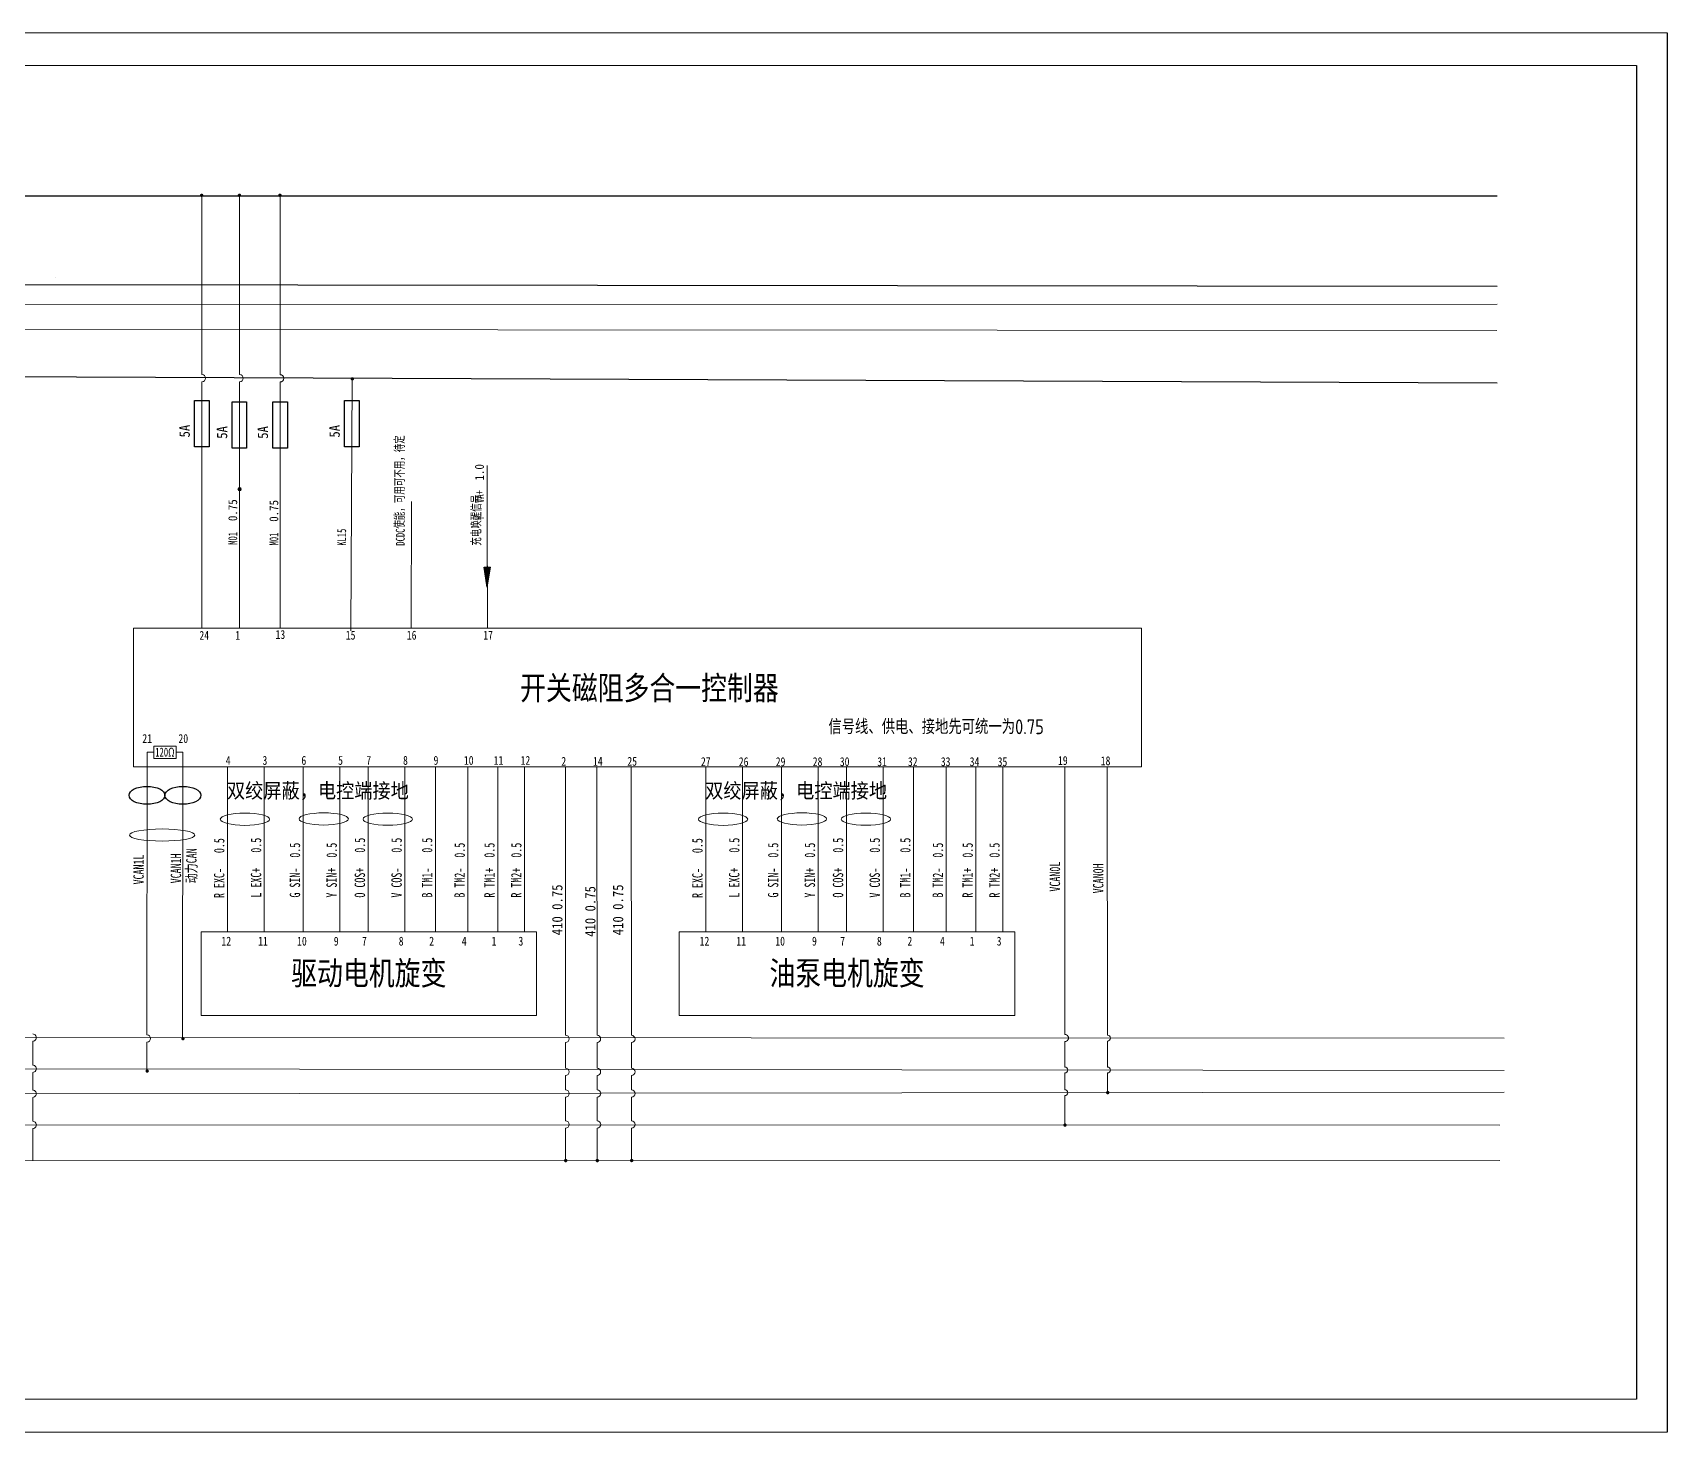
# Model space of a CAD drawing. Header units: millimetres. Extents: x 1 to 6482, y 2 to 1780.
# Drawn here: x 4013 to 4564, y 460 to 933 of the extents above; entities that cross this region are included whole.
import ezdxf

# ---------------------------------------------------------------- set-up
doc = ezdxf.new("R2010")
doc.units = ezdxf.units.MM
doc.layers.add('24V+', color=6, linetype='Continuous', lineweight=50)
doc.layers.add('图层 1', color=7, linetype='Continuous', lineweight=18)
for name, color, linetype in [('PDF_内框线', 7, 'Continuous'), ('PDF_外框线', 7, 'Continuous'), ('图框层', 7, 'Continuous')]:
    doc.layers.add(name, color=color, linetype=linetype)
doc.styles.get("Standard").update_dxf_attribs({"font": 'isocp.shx', "width": 0.707, "bigfont": 'hztxt.shx'})
doc.styles.add('标准', font='', dxfattribs={"width": 0.8})
doc.styles.get('标准').set_extended_font_data('SimSun')

# ---------------------------------------------------------------- blocks, each defined once
blk = doc.blocks.new('*X80')
for centre in [(-4.41, 0), (4.41, 0)]:
    blk.add_ellipse(centre, major_axis=(4.41, 0), ratio=0.5)
blk = doc.blocks.new('*X79')
blk.add_blockref('*X80', (0, 0))
blk = doc.blocks.new('794856123')
for p, q in [((-0.56, -4.55), (-1.68, 2.23)), ((-1.68, 2.23), (0.56, 2.23)), ((-0.56, -4.55), (0.56, 2.23))]:
    blk.add_line(p, q)

msp = doc.modelspace()

# ---------------------------------------------------------------- hatches: boundary and pattern name
at = {"linetype": 'ByBlock', "lineweight": 18}
h = msp.add_hatch(color=0, dxfattribs=at)
h.dxf.hatch_style = 1
h.paths.add_polyline_path([(4069.57, 878.49), (4069.57, 877.91), (4070.14, 877.91, 0.414214)])
h.paths.add_polyline_path([(4069.57, 878.49, 0.414214), (4068.99, 877.91), (4069.57, 877.91)])
h.paths.add_polyline_path([(4069.57, 877.91), (4068.99, 877.91, 0.414214), (4069.57, 877.34)])
h.paths.add_polyline_path([(4070.14, 877.91), (4069.57, 877.91), (4069.57, 877.34, 0.414214)])
h = msp.add_hatch(color=0, dxfattribs=at)
h.dxf.hatch_style = 1
h.paths.add_polyline_path([(4082.31, 878.49), (4082.31, 877.92), (4082.88, 877.92, 0.414214)])
h.paths.add_polyline_path([(4082.31, 878.49, 0.414214), (4081.74, 877.92), (4082.31, 877.92)])
h.paths.add_polyline_path([(4082.31, 877.92), (4081.74, 877.92, 0.414214), (4082.31, 877.35)])
h.paths.add_polyline_path([(4082.88, 877.92), (4082.31, 877.92), (4082.31, 877.35, 0.414214)])
h = msp.add_hatch(color=0, dxfattribs=at)
h.dxf.hatch_style = 1
h.paths.add_polyline_path([(4095.99, 878.49), (4095.99, 877.92), (4096.56, 877.92, 0.414214)])
h.paths.add_polyline_path([(4095.99, 878.49, 0.414214), (4095.42, 877.92), (4095.99, 877.92)])
h.paths.add_polyline_path([(4095.99, 877.92), (4095.42, 877.92, 0.414214), (4095.99, 877.35)])
h.paths.add_polyline_path([(4096.56, 877.92), (4095.99, 877.92), (4095.99, 877.35, 0.414214)])
h = msp.add_hatch(color=0, dxfattribs=at)
h.dxf.hatch_style = 1
h.paths.add_polyline_path([(4082.38, 779.29), (4082.38, 778.72), (4082.95, 778.72, 0.414214)])
h.paths.add_polyline_path([(4082.38, 779.29, 0.414214), (4081.81, 778.72), (4082.38, 778.72)])
h.paths.add_polyline_path([(4082.38, 778.72), (4081.81, 778.72, 0.414214), (4082.38, 778.15)])
h.paths.add_polyline_path([(4082.95, 778.72), (4082.38, 778.72), (4082.38, 778.15, 0.414214)])
at = {"layer": '24V+', "linetype": 'ByBlock', "lineweight": 18}
h = msp.add_hatch(color=0, dxfattribs=at)
h.dxf.hatch_style = 1
h.paths.add_polyline_path([(4120.42, 816.53), (4120.42, 815.96), (4120.99, 815.96, 0.414214)])
h.paths.add_polyline_path([(4120.42, 816.53, 0.414214), (4119.85, 815.96), (4120.42, 815.96)])
h.paths.add_polyline_path([(4120.42, 815.96), (4119.85, 815.96, 0.414214), (4120.42, 815.38)])
h.paths.add_polyline_path([(4120.99, 815.96), (4120.42, 815.96), (4120.42, 815.38, 0.414214)])
h = msp.add_hatch(color=0, dxfattribs=at)
h.dxf.hatch_style = 1
h.paths.add_polyline_path([(4063.24, 593.82), (4063.24, 593.25), (4063.81, 593.25, 0.414214)])
h.paths.add_polyline_path([(4063.24, 593.82, 0.414214), (4062.67, 593.25), (4063.24, 593.25)])
h.paths.add_polyline_path([(4063.24, 593.25), (4062.67, 593.25, 0.414214), (4063.24, 592.67)])
h.paths.add_polyline_path([(4063.81, 593.25), (4063.24, 593.25), (4063.24, 592.67, 0.414214)])
h = msp.add_hatch(color=0, dxfattribs=at)
h.dxf.hatch_style = 1
h.paths.add_polyline_path([(4051.18, 582.85), (4051.18, 582.28), (4051.75, 582.28, 0.414214)])
h.paths.add_polyline_path([(4051.18, 582.85, 0.414214), (4050.61, 582.28), (4051.18, 582.28)])
h.paths.add_polyline_path([(4051.18, 582.28), (4050.61, 582.28, 0.414214), (4051.18, 581.71)])
h.paths.add_polyline_path([(4051.75, 582.28), (4051.18, 582.28), (4051.18, 581.71, 0.414214)])
h = msp.add_hatch(color=0, dxfattribs=at)
h.dxf.hatch_style = 1
h.paths.add_polyline_path([(4375.36, 575.59), (4375.36, 575.02), (4375.93, 575.02, 0.414214)])
h.paths.add_polyline_path([(4375.36, 575.59, 0.414214), (4374.79, 575.02), (4375.36, 575.02)])
h.paths.add_polyline_path([(4375.36, 575.02), (4374.79, 575.02, 0.414214), (4375.36, 574.44)])
h.paths.add_polyline_path([(4375.93, 575.02), (4375.36, 575.02), (4375.36, 574.44, 0.414214)])
h = msp.add_hatch(color=0, dxfattribs=at)
h.dxf.hatch_style = 1
h.paths.add_polyline_path([(4360.95, 564.64), (4360.95, 564.07), (4361.52, 564.07, 0.414214)])
h.paths.add_polyline_path([(4360.95, 564.64, 0.414214), (4360.38, 564.07), (4360.95, 564.07)])
h.paths.add_polyline_path([(4360.95, 564.07), (4360.38, 564.07, 0.414214), (4360.95, 563.49)])
h.paths.add_polyline_path([(4361.52, 564.07), (4360.95, 564.07), (4360.95, 563.49, 0.414214)])
h = msp.add_hatch(color=0, dxfattribs=at)
h.dxf.hatch_style = 1
h.paths.add_polyline_path([(4192.43, 552.65), (4192.43, 552.07), (4193, 552.07, 0.414214)])
h.paths.add_polyline_path([(4192.43, 552.65, 0.414214), (4191.86, 552.07), (4192.43, 552.07)])
h.paths.add_polyline_path([(4192.43, 552.07), (4191.86, 552.07, 0.414214), (4192.43, 551.5)])
h.paths.add_polyline_path([(4193, 552.07), (4192.43, 552.07), (4192.43, 551.5, 0.414214)])
h = msp.add_hatch(color=0, dxfattribs=at)
h.dxf.hatch_style = 1
h.paths.add_polyline_path([(4203.1, 552.65), (4203.1, 552.08), (4203.67, 552.08, 0.414214)])
h.paths.add_polyline_path([(4203.1, 552.65, 0.414214), (4202.52, 552.08), (4203.1, 552.08)])
h.paths.add_polyline_path([(4203.1, 552.08), (4202.52, 552.08, 0.414214), (4203.1, 551.5)])
h.paths.add_polyline_path([(4203.67, 552.08), (4203.1, 552.08), (4203.1, 551.5, 0.414214)])
h = msp.add_hatch(color=0, dxfattribs=at)
h.dxf.hatch_style = 1
h.paths.add_polyline_path([(4214.7, 552.65), (4214.7, 552.08), (4215.27, 552.08, 0.414214)])
h.paths.add_polyline_path([(4214.7, 552.65, 0.414214), (4214.13, 552.08), (4214.7, 552.08)])
h.paths.add_polyline_path([(4214.7, 552.08), (4214.13, 552.08, 0.414214), (4214.7, 551.51)])
h.paths.add_polyline_path([(4215.27, 552.08), (4214.7, 552.08), (4214.7, 551.51, 0.414214)])
at = {"layer": '图框层', "true_color": 0x93278f}
h = msp.add_hatch(color=217, dxfattribs=at)
h.dxf.hatch_style = 1
h.paths.add_polyline_path([(4167.1, 752.43), (4165.98, 752.43), (4165.98, 745.64)])
h.paths.add_polyline_path([(4165.98, 752.43), (4164.86, 752.43), (4165.98, 745.64)])
h = msp.add_hatch(dxfattribs=at)
h.set_pattern_fill('ANGLE', color=217)
h.set_pattern_definition([(0, (923.8766, -825.472), (0, 6.985), [5.08, -1.905]), (90, (923.8766, -825.472), (-6.985, 4e-16), [5.08, -1.905])])
h.paths.add_polyline_path([(4167.1, 752.43), (4165.98, 752.43), (4165.98, 745.64)])

# ---------------------------------------------------------------- linework, layer by layer
at = {"color": 0, "linetype": 'ByBlock', "lineweight": 18}
for p, q in [((4082.37, 877.65), (4082.37, 817.41)), ((4082.37, 814.96), (4082.37, 731.8))]:
    msp.add_line(p, q, dxfattribs=at)
msp.add_circle((4082.38, 778.72), 0.572, dxfattribs=at)
at = {"color": 1, "linetype": 'ByBlock', "lineweight": 18}
for centre, major_axis, ratio in [((4084.17, 667.29), (-8.33, 0), 0.246215), ((4110.75, 667.4), (-8.33, 0), 0.246215), ((4132.36, 667.31), (-8.33, 0), 0.246215), ((4245.57, 667.29), (-8.33, 0), 0.246215), ((4272.15, 667.4), (-8.33, 0), 0.246215), ((4293.76, 667.31), (-8.33, 0), 0.246215), ((4056.23, 661.96), (-11.07, 0), 0.185185)]:
    msp.add_ellipse(centre, major_axis=major_axis, ratio=ratio, dxfattribs=at)
at = {"layer": '24V+', "color": 0, "linetype": 'ByBlock', "lineweight": 18}
for p, q in [((4096.05, 877.89), (4096.05, 817.36)), ((4096.05, 814.9), (4096.05, 731.8)), ((4165.98, 786.7), (4165.98, 745.64)), ((4046.59, 731.8), (4155.56, 731.8)), ((4046.59, 685.04), (4046.59, 731.8)), ((4155.56, 731.8), (4171.8, 731.8)), ((4171.8, 731.8), (4386.75, 731.8)), ((4386.75, 731.8), (4386.75, 685.04)), ((4155.56, 685.04), (4046.59, 685.04)), ((4171.8, 685.04), (4155.56, 685.04)), ((4386.75, 685.04), (4171.8, 685.04)), ((1587.54, 551.42), (4507.71, 552.06))]:
    msp.add_line(p, q, dxfattribs=at)
at = {"layer": '24V+', "color": 3, "linetype": 'ByBlock', "lineweight": 18}
for p, q in [((4051.12, 689.89), (4051.1, 594.48)), ((4053.43, 689.89), (4051.12, 689.89)), ((4051.1, 592.03), (4051.1, 582.28))]:
    msp.add_line(p, q, dxfattribs=at)
at = {"layer": '24V+', "color": 2, "linetype": 'ByBlock', "lineweight": 18}
for p, q in [((4060.93, 689.89), (4063.22, 689.89)), ((4063.22, 689.89), (4063.15, 593.25))]:
    msp.add_line(p, q, dxfattribs=at)
at = {"layer": '24V+', "color": 0, "linetype": 'ByBlock', "lineweight": 5}
for p, q in [((4078.32, 685.04), (4078.32, 629.34)), ((4090.71, 685.04), (4090.71, 629.34)), ((4103.85, 685.04), (4103.85, 629.34)), ((4116.24, 685.04), (4116.24, 629.34)), ((4125.76, 685.04), (4125.76, 629.34)), ((4138.15, 685.04), (4138.15, 629.34)), ((4148.45, 685.04), (4148.45, 629.34)), ((4159.43, 685.04), (4159.43, 629.34)), ((4169.49, 685.04), (4169.49, 629.34)), ((4178.56, 685.04), (4178.56, 629.34)), ((4192.34, 685.04), (4192.34, 594.38)), ((4202.98, 685.04), (4203, 594.37)), ((4214.58, 685.04), (4214.6, 594.36)), ((4239.72, 685.04), (4239.72, 629.34)), ((4252.11, 685.04), (4252.11, 629.34)), ((4265.25, 685.04), (4265.25, 629.34)), ((4277.64, 685.04), (4277.64, 629.34)), ((4287.16, 685.04), (4287.16, 629.34)), ((4299.55, 685.04), (4299.55, 629.34)), ((4309.85, 685.04), (4309.85, 629.34)), ((4320.83, 685.04), (4320.83, 629.34)), ((4330.89, 685.04), (4330.89, 629.34)), ((4339.96, 685.04), (4339.96, 629.34)), ((4192.34, 591.93), (4192.35, 583.27)), ((4203, 591.92), (4203, 583.25)), ((4214.6, 591.91), (4214.61, 583.23)), ((4192.35, 580.82), (4192.35, 575.93)), ((4203, 580.8), (4203.01, 575.93)), ((4214.61, 580.78), (4214.61, 575.95)), ((4192.35, 573.47), (4192.35, 565.48)), ((4203.01, 573.48), (4203.01, 565.48)), ((4214.61, 573.49), (4214.61, 565.48)), ((4192.35, 563.03), (4192.35, 552.07)), ((4203.01, 563.03), (4203.01, 552.08)), ((4214.61, 563.03), (4214.61, 552.08))]:
    msp.add_line(p, q, dxfattribs=at)
at = {"layer": '24V+', "color": 2, "linetype": 'ByBlock', "lineweight": 18}
msp.add_lwpolyline([(4053.43, 691.93), (4060.93, 691.93), (4060.93, 687.84), (4053.43, 687.84)], close=True, dxfattribs=at)
at = {"layer": '24V+', "color": 0, "linetype": 'ByBlock', "lineweight": 18}
for points in [[(4069.36, 629.34), (4182.58, 629.34), (4182.58, 601.1), (4069.36, 601.1)], [(4230.76, 629.34), (4343.98, 629.34), (4343.98, 601.1), (4230.76, 601.1)]]:
    msp.add_lwpolyline(points, close=True, dxfattribs=at)
for centre, start, end in [((4069.65, 816.19), 270.0151, 90.0151), ((4082.37, 816.19), 270, 90), ((4096.05, 816.13), 270, 90), ((4012.53, 593.6), 270.0047, 90.0126), ((4192.34, 593.15), 270.0047, 90.0047), ((4203, 593.15), 270.0145, 90.0145), ((4214.6, 593.14), 270.0145, 90.0145), ((4012.54, 583.06), 270.0047, 90.0126), ((4192.35, 582.04), 270.0047, 90.0047), ((4203, 582.03), 270.0145, 90.0145), ((4214.61, 582.01), 270.0145, 90.0145), ((4012.54, 574.65), 270.0047, 90.0126), ((4192.35, 574.7), 270.0047, 90.0047), ((4203.01, 574.71), 270.0145, 90.0145), ((4214.61, 574.72), 270.0145, 90.0145), ((4012.54, 564.12), 270.0047, 90.0126), ((4192.35, 564.25), 270.0047, 90.0047), ((4203.01, 564.25), 270.0145, 90.0145), ((4214.61, 564.25), 270.0145, 90.0145)]:
    msp.add_arc(centre, 1.23, start, end, dxfattribs=at)
at = {"layer": '24V+', "color": 3, "linetype": 'ByBlock', "lineweight": 18}
msp.add_arc((4051.1, 593.26), 1.23, 269.9883, 89.9883, dxfattribs=at)
at = {"layer": 'PDF_内框线', "color": 0, "linetype": 'ByBlock', "lineweight": 18}
msp.add_line((2240.58, 921.56), (4553.84, 921.72), dxfattribs=at)
at = {"layer": 'PDF_内框线', "linetype": 'ByBlock', "lineweight": 18}
msp.add_line((4553.87, 471.59), (2240.58, 471.59), dxfattribs=at)
at = {"layer": 'PDF_外框线', "linetype": 'ByBlock', "lineweight": 18}
for p, q in [((2825.21, 932.8), (4564.24, 932.8)), ((4564.24, 460.35), (1456.33, 460.35))]:
    msp.add_line(p, q, dxfattribs=at)
at = {"layer": '图层 1', "color": 2, "linetype": 'ByBlock', "lineweight": 18}
for p, q in [((4506.78, 841.13), (1587.37, 840.95)), ((4506.71, 832.22), (1587.53, 834.59))]:
    msp.add_line(p, q, dxfattribs=at)
at = {"layer": '图框层'}
for p, q in [((4564.24, 932.8), (4564.24, 460.35)), ((4553.84, 921.72), (4553.87, 471.59))]:
    msp.add_line(p, q, dxfattribs=at)
at = {"layer": '图框层', "color": 1}
msp.add_line((3188.27, 877.65), (4506.78, 877.74), dxfattribs=at)
at = {"layer": '图框层', "lineweight": 5}
for p, q in [((4069.65, 817.41), (4069.63, 877.89)), ((4020.4, 850.04), (4020.4, 850.04)), ((4069.67, 731.8), (4069.65, 814.96)), ((4119.95, 730.94), (4120.33, 815.96)), ((4140.3, 731.8), (4140.44, 774.54)), ((4165.99, 731.8), (4165.97, 774.01)), ((4012.54, 592.37), (4012.54, 584.29)), ((4012.54, 581.83), (4012.54, 575.87)), ((4012.54, 573.42), (4012.54, 565.35)), ((4012.54, 562.9), (4012.54, 551.95))]:
    msp.add_line(p, q, dxfattribs=at)
at = {"layer": '图框层', "color": 3}
msp.add_line((3171.51, 848.53), (4506.78, 847.27), dxfattribs=at)
at = {"layer": '图框层', "color": 6}
msp.add_line((3171.51, 820.27), (4506.77, 814.58), dxfattribs=at)
at = {"layer": '图框层', "color": 5, "lineweight": 5}
for p, q in [((4360.88, 685.04), (4360.88, 594.63)), ((4360.88, 592.23), (4360.88, 583.66)), ((4360.88, 581.66), (4360.87, 576)), ((4360.87, 574), (4360.87, 564.07)), ((3196.01, 564.25), (4507.72, 564.04))]:
    msp.add_line(p, q, dxfattribs=at)
at = {"layer": '图框层', "color": 1, "lineweight": 5}
for p, q in [((4375.16, 685.04), (4375.26, 594.43)), ((4375.26, 592.43), (4375.27, 583.64)), ((4375.27, 581.64), (4375.28, 575.02)), ((3208.11, 573.83), (4509.21, 575.15))]:
    msp.add_line(p, q, dxfattribs=at)
at = {"layer": '图框层', "color": 2, "lineweight": 5}
msp.add_line((2738.82, 594.2), (4509.21, 593.36), dxfattribs=at)
at = {"layer": '图框层', "color": 3, "lineweight": 5}
msp.add_line((2726.72, 584.54), (4509.21, 582.49), dxfattribs=at)
at = {"layer": '图框层'}
for points in [[(4067.2, 808.66), (4072.1, 808.66), (4072.1, 793.01), (4067.2, 793.01)], [(4079.83, 808.2), (4084.73, 808.2), (4084.73, 792.54), (4079.83, 792.54)], [(4093.6, 808.2), (4098.5, 808.2), (4098.5, 792.54), (4093.6, 792.54)], [(4117.81, 808.6), (4122.72, 808.6), (4122.72, 792.95), (4117.81, 792.95)]]:
    msp.add_lwpolyline(points, close=True, dxfattribs=at)
at = {"layer": '图框层', "color": 5, "lineweight": 5}
for centre, radius, start, end in [((4360.92, 593.43), 1.2, 268.1256, 91.8744), ((4360.88, 582.66), 1, 269.9717, 89.9717), ((4360.87, 575), 1, 269.9717, 89.9717)]:
    msp.add_arc(centre, radius, start, end, dxfattribs=at)
at = {"layer": '图框层', "color": 1, "lineweight": 5}
for centre in [(4375.26, 593.43), (4375.27, 582.64)]:
    msp.add_arc(centre, 1, 270.0584, 90.0584, dxfattribs=at)

# ---------------------------------------------------------------- block references
at = {"color": 85, "linetype": 'ByBlock', "lineweight": 18, "true_color": 0x58ba48}
msp.add_blockref('794856123', (4166.54, 750.19), dxfattribs=at)
at = {"linetype": 'ByBlock', "lineweight": 18, "xscale": 1.373577583753325, "yscale": 1.373577583753325, "zscale": 1.373577583753325}
msp.add_blockref('*X79', (4057.17, 675.37), dxfattribs=at)

# ---------------------------------------------------------------- texts
at = {"layer": '24V+', "linetype": 'ByBlock', "lineweight": 18, "ltscale": 0.5, "char_height": 3, "attachment_point": 1, "style": '标准'}
for s, insert, width in [('{\\C0;24}', (4068.8, 730.87), 1.7418), ('{\\C0;1}', (4080.9, 730.87), 1.7418), ('{\\C0;13}', (4094.49, 731.16), 1.7418), ('{\\C0;15}', (4118.21, 730.94), 1.7418), ('{\\C0;16}', (4138.8, 730.94), 1.7418), ('{\\C0;17}', (4164.62, 730.94), 1.7418), ('{\\C0;21}', (4049.54, 696.04), 1.7418), ('{\\C0;20}', (4061.73, 696.04), 1.7418), ('{\\C0;4}', (4077.7, 688.67), 1.7418), ('{\\C0;3}', (4090.09, 688.67), 1.7418), ('{\\C0;6}', (4103.23, 688.67), 1.7418), ('{\\C0;5}', (4115.62, 688.67), 1.7418), ('{\\C0;7}', (4125.14, 688.67), 1.7418), ('{\\C0;8}', (4137.53, 688.67), 1.7418), ('{\\C0;9}', (4147.83, 688.67), 1.7418), ('{\\C0;10}', (4158.07, 688.67), 1.7418), ('{\\C0;11}', (4168.13, 688.67), 1.7418), ('{\\C0;12}', (4177.2, 688.67), 1.7418), ('{\\C0;2}', (4190.96, 688.35), 1.7418), ('{\\C0;14}', (4201.64, 688.35), 1.7418), ('{\\C0;25}', (4213.24, 688.35), 1.7418), ('{\\C0;27}', (4238.07, 688.23), 1.7418), ('{\\C0;26}', (4250.85, 688.23), 1.7418), ('{\\C0;29}', (4263.33, 688.23), 1.7418), ('{\\C0;28}', (4275.81, 688.23), 1.7418), ('{\\C0;30}', (4284.94, 688.23), 1.7418), ('{\\C0;31}', (4297.58, 688.23), 1.7418), ('{\\C0;32}', (4307.93, 688.23), 1.7418), ('{\\C0;33}', (4319.04, 688.23), 1.7418), ('{\\C0;34}', (4328.78, 688.23), 1.7418), ('{\\C0;35}', (4338.21, 688.23), 18.2048), ('{\\C0;19}', (4358.59, 688.62), 1.7418), ('{\\C0;18}', (4373.02, 688.53), 1.7418), ('{\\C0;12}', (4076.24, 627.65), 1.7418), ('{\\C0;11}', (4088.64, 627.65), 1.7418), ('{\\C0;10}', (4101.77, 627.65), 1.7418), ('{\\C0;9}', (4114.16, 627.65), 1.7418), ('{\\C0;7}', (4123.68, 627.65), 1.7418), ('{\\C0;8}', (4136.07, 627.65), 1.7418), ('{\\C0;2}', (4146.37, 627.65), 1.7418), ('{\\C0;4}', (4157.36, 627.65), 1.7418), ('{\\C0;1}', (4167.41, 627.65), 1.7418), ('{\\C0;3}', (4176.48, 627.65), 1.7418), ('{\\C0;12}', (4237.64, 627.65), 1.7418), ('{\\C0;11}', (4250.03, 627.65), 1.7418), ('{\\C0;10}', (4263.17, 627.65), 1.7418), ('{\\C0;9}', (4275.56, 627.65), 1.7418), ('{\\C0;7}', (4285.08, 627.65), 1.7418), ('{\\C0;8}', (4297.47, 627.65), 1.7418), ('{\\C0;2}', (4307.77, 627.65), 1.7418), ('{\\C0;4}', (4318.76, 627.65), 1.7418), ('{\\C0;1}', (4328.81, 627.65), 1.7418), ('{\\C0;3}', (4337.88, 627.65), 1.7418)]:
    msp.add_mtext(s, dxfattribs=dict(at, insert=insert, width=width))
at = {"layer": '24V+', "color": 0, "linetype": 'ByBlock', "lineweight": 18, "char_height": 8, "attachment_point": 1, "style": '标准'}
for s, insert, width in [('{\\fArial Unicode MS|b0|i0|c134|p0;开关磁阻多合一控制器}', (4177.04, 715.62), 90.7604), ('{\\fArial Unicode MS|b0|i0|c134|p0;驱动电机旋变}', (4099.79, 619.35), 55.5466), ('油泵电机旋变', (4261.19, 619.35), 55.5466)]:
    msp.add_mtext(s, dxfattribs=dict(at, insert=insert, width=width))
at = {"layer": '图层 1', "color": 7, "linetype": 'ByBlock', "lineweight": 18, "attachment_point": 7, "rotation": 90}
for s, insert, char_height, width in [('{\\fSimSun|b0|i0|c134|p2;\\W0.9;5A}', (4065.61, 796.17), 3.5, 21.2554), ('{\\fSimSun|b0|i0|c134|p2;\\W0.9;5A}', (4116.22, 796.12), 3.5, 21.2554), ('{\\fSimSun|b0|i0|c134|p2;\\W0.9;5A}', (4078.24, 795.71), 3.5, 21.2554), ('{\\fSimSun|b0|i0|c134|p2;\\W0.9;5A}', (4092.01, 795.71), 3.5, 21.2554), ('{\\fSimSun|b0|i0|c134|p2;\\C256;DCDC\\Fisocp,hztxt|c134;使能，可用可不用，待定}', (4138.27, 759.63), 3, 44.4186), ('{\\fSimSun|b0|i0|c134|p2;\\C256;Y   VA+ \\W0.9;\\C7; 1.0}', (4164.85, 768.28), 3, 44.4186), ('{\\fSimSun|b0|i0|c134|p2;\\C256;M01\\W0.9;\\C7;  0.75}', (4081.6, 759.94), 3, 44.4186), ('{\\fSimSun|b0|i0|c134|p2;\\C256;M01\\W0.9;\\C7;  0.75}', (4095.47, 759.71), 3, 44.4186), ('{\\C256;充电唤醒信号}', (4164.04, 759.63), 3, 44.4186), ('{\\fSimSun|b0|i0|c134|p2;\\C256;KL15}', (4118.36, 759.61), 3, 44.4186), ('{\\fSimSun|b0|i0|c134|p2;\\C256;动力CAN}', (4068.24, 645.66), 3.5, 88.6927), ('{\\fSimSun|b0|i0|c134|p2;\\C256;R EXC-   0.5}', (4077.28, 640.71), 3.5, 88.6927), ('{\\fSimSun|b0|i0|c134|p2;\\C256;L EXC+   0.5}', (4089.72, 640.85), 3.5, 88.6927), ('{\\fSimSun|b0|i0|c134|p2;\\C256;G SIN-  0.5}', (4102.85, 640.85), 3.5, 88.6927), ('{\\fSimSun|b0|i0|c134|p2;\\C256;Y SIN+  0.5}', (4115.24, 640.85), 3.5, 88.6927), ('{\\fSimSun|b0|i0|c134|p2;\\C256;O COS+   0.5}', (4124.76, 640.85), 3.5, 88.6927), ('{\\fSimSun|b0|i0|c134|p2;\\C256;V COS-   0.5}', (4137.15, 640.85), 3.5, 88.6927), ('{\\fSimSun|b0|i0|c134|p2;\\C256;B TM1-   0.5}', (4147.45, 640.85), 3.5, 88.6927), ('{\\fSimSun|b0|i0|c134|p2;\\C256;B TM2-  0.5}', (4158.44, 640.85), 3.5, 88.6927), ('{\\fSimSun|b0|i0|c134|p2;\\C256;R TM1+  0.5}', (4168.49, 640.85), 3.5, 88.6927), ('{\\fSimSun|b0|i0|c134|p2;\\C256;R TM2+  0.5}', (4177.56, 640.85), 3.5, 88.6927), ('{\\fSimSun|b0|i0|c134|p2;\\C256;R EXC-   0.5}', (4238.68, 640.71), 3.5, 88.6927), ('{\\fSimSun|b0|i0|c134|p2;\\C256;L EXC+   0.5}', (4251.11, 640.85), 3.5, 88.6927), ('{\\fSimSun|b0|i0|c134|p2;\\C256;G SIN-  0.5}', (4264.25, 640.85), 3.5, 88.6927), ('{\\fSimSun|b0|i0|c134|p2;\\C256;Y SIN+  0.5}', (4276.64, 640.85), 3.5, 88.6927), ('{\\fSimSun|b0|i0|c134|p2;\\C256;O COS+   0.5}', (4286.16, 640.85), 3.5, 88.6927), ('{\\fSimSun|b0|i0|c134|p2;\\C256;V COS-   0.5}', (4298.55, 640.85), 3.5, 88.6927), ('{\\fSimSun|b0|i0|c134|p2;\\C256;B TM1-   0.5}', (4308.85, 640.85), 3.5, 88.6927), ('{\\fSimSun|b0|i0|c134|p2;\\C256;B TM2-  0.5}', (4319.84, 640.85), 3.5, 88.6927), ('{\\fSimSun|b0|i0|c134|p2;\\C256;R TM1+  0.5}', (4329.89, 640.85), 3.5, 88.6927), ('{\\fSimSun|b0|i0|c134|p2;\\C256;R TM2+  0.5}', (4338.96, 640.85), 3.5, 88.6927), ('{\\fSimSun|b0|i0|c134|p2;\\C256;VCAN1L}', (4050.07, 645.28), 3.5, 88.6927), ('{\\fSimSun|b0|i0|c134|p2;\\C256;VCAN1H}', (4062.68, 645.66), 3.5, 88.6927), ('{\\fSimSun|b0|i0|c134|p2;\\C256;VCAN0L}', (4359.34, 642.87), 3.5, 88.6927), ('{\\fSimSun|b0|i0|c134|p2;\\C256;VCAN0H}', (4373.96, 642.28), 3.5, 88.6927), ('{\\fSimSun|b0|i0|c134|p2;\\W0.9;410 0.75}', (4191.39, 628.13), 3.5, 35.004), ('{\\fSimSun|b0|i0|c134|p2;\\W0.9;410 0.75}', (4202.53, 627.59), 3.5, 35.004), ('{\\fSimSun|b0|i0|c134|p2;\\W0.9;410 0.75}', (4211.89, 628.13), 3.5, 35.004)]:
    msp.add_mtext(s, dxfattribs=dict(at, insert=insert, char_height=char_height, width=width))
at = {"layer": '图层 1', "color": 1, "linetype": 'ByBlock', "lineweight": 18, "char_height": 5, "attachment_point": 7}
for s, insert, width in [('{\\W0.9;信号线、供电、接地先可统一为0.75}', (4281.09, 695.98), 84.3402), ('{\\fSimSun|b0|i0|c134|p2;\\W0.9;双绞屏蔽，电控端接地}', (4078.11, 673.72), 72.2536), ('{\\fSimSun|b0|i0|c134|p2;\\W0.9;双绞屏蔽，电控端接地}', (4239.51, 673.72), 72.2536)]:
    msp.add_mtext(s, dxfattribs=dict(at, insert=insert, width=width))
at = {"layer": '图层 1', "color": 7, "linetype": 'ByBlock', "lineweight": 18, "insert": (4053.91, 688.41), "char_height": 3, "width": 21.5475, "attachment_point": 7}
msp.add_mtext('{\\fSimSun|b0|i0|c134|p2;120Ω}', dxfattribs=at)

doc.saveas('drawing.dxf')
